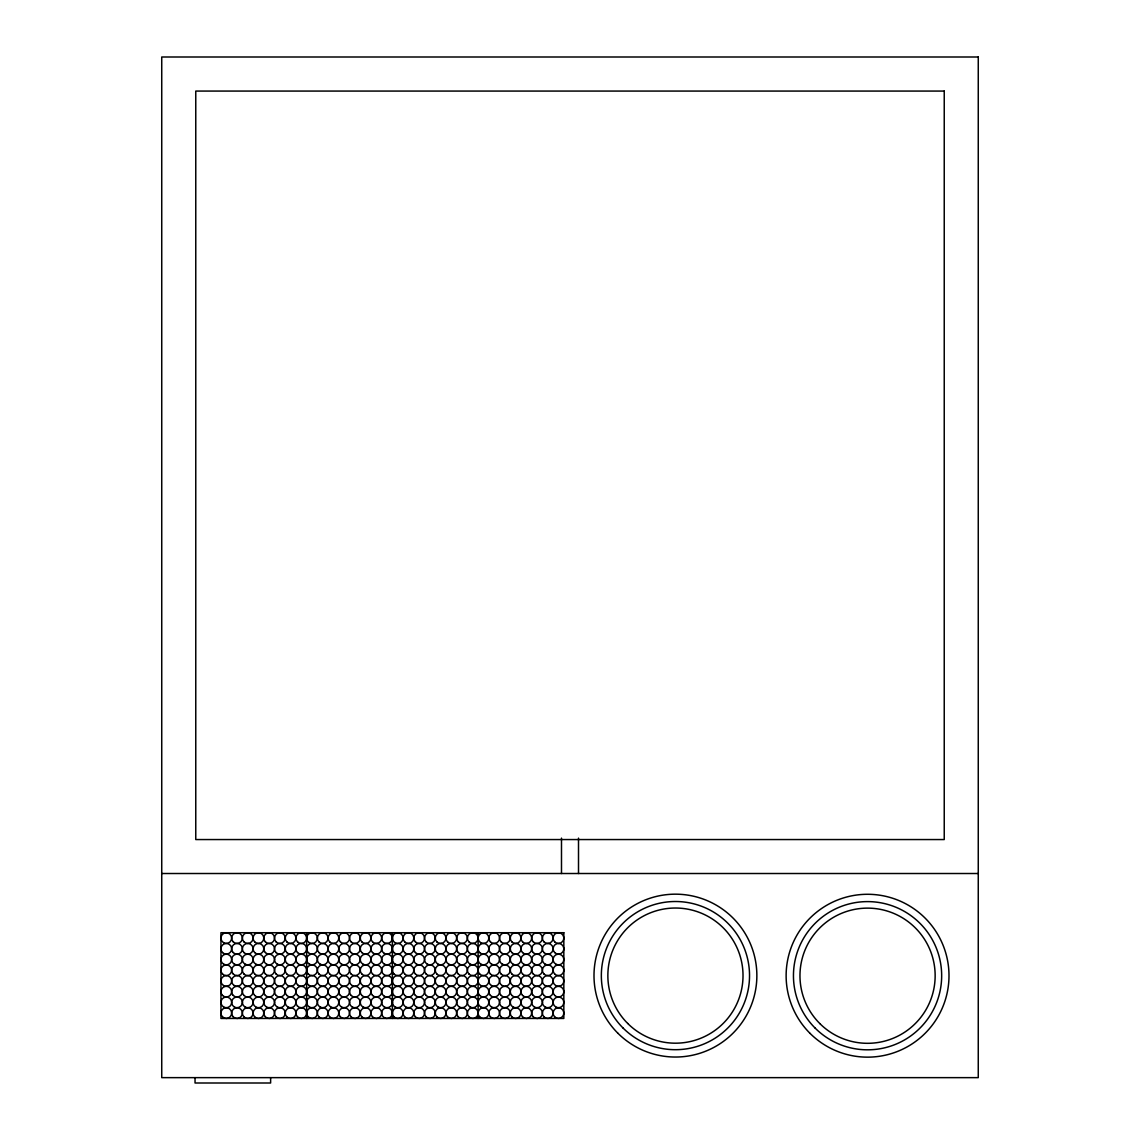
<?xml version="1.0" encoding="UTF-8"?>
<svg xmlns="http://www.w3.org/2000/svg" width="1140" height="1140" viewBox="0 0 1140 1140"><rect width="100%" height="100%" fill="white"/><g stroke="black" fill="none" stroke-linecap="round" stroke-linejoin="round"><path stroke-width="1.5" d="M161.738 873.511L978.263 873.511M578.507 838.114L578.507 873.511M561.493 838.114L561.493 873.511M478.116 932.719L478.116 1018.448M392.388 932.719L392.388 1018.448M306.66 932.719L306.66 1018.448M270.622 1077.642L270.622 1083L195.04 1083L195.04 1077.642M978.263 57L161.738 57L161.738 1077.642L978.263 1077.642L978.263 57M944.234 91.072L195.767 91.072L195.767 839.553L944.234 839.553L944.234 91.072M563.83 932.719L220.946 932.719L220.946 1018.448L563.83 1018.448L563.83 932.719M468.968 1016.88A5.358 5.358 0 0 0 477.931 1014.472A5.358 5.358 0 0 0 471.361 1007.917A5.358 5.358 0 0 0 468.968 1016.88M479.684 1016.88A5.358 5.358 0 0 0 488.647 1014.472A5.358 5.358 0 0 0 482.078 1007.917A5.358 5.358 0 0 0 479.684 1016.88M470.079 1007.005A5.358 5.358 0 0 0 478.116 1002.373A5.358 5.358 0 0 0 470.079 997.728A5.358 5.358 0 0 0 470.079 1007.005M458.251 1016.88A5.358 5.358 0 0 0 467.215 1014.472A5.358 5.358 0 0 0 460.646 1007.917A5.358 5.358 0 0 0 458.251 1016.88M447.536 1016.88A5.358 5.358 0 0 0 456.499 1014.472A5.358 5.358 0 0 0 449.93 1007.917A5.358 5.358 0 0 0 447.536 1016.88M459.363 1007.005A5.358 5.358 0 0 0 467.4 1002.373A5.358 5.358 0 0 0 459.363 997.728A5.358 5.358 0 0 0 459.363 1007.005M426.103 1016.88A5.358 5.358 0 0 0 435.067 1014.472A5.358 5.358 0 0 0 428.498 1007.917A5.358 5.358 0 0 0 426.103 1016.88M415.387 1016.88A5.358 5.358 0 0 0 424.351 1014.472A5.358 5.358 0 0 0 417.796 1007.917A5.358 5.358 0 0 0 415.387 1016.88M436.82 1016.88A5.358 5.358 0 0 0 445.783 1014.472A5.358 5.358 0 0 0 439.214 1007.917A5.358 5.358 0 0 0 436.82 1016.88M427.215 1007.005A5.358 5.358 0 0 0 435.252 1002.373A5.358 5.358 0 0 0 427.215 997.728A5.358 5.358 0 0 0 427.215 1007.005M448.647 1007.005A5.358 5.358 0 0 0 456.684 1002.373A5.358 5.358 0 0 0 448.647 997.728A5.358 5.358 0 0 0 448.647 1007.005M437.931 1007.005A5.358 5.358 0 0 0 445.968 1002.373A5.358 5.358 0 0 0 437.931 997.728A5.358 5.358 0 0 0 437.931 1007.005M480.795 1007.005A5.358 5.358 0 0 0 488.832 1002.373A5.358 5.358 0 0 0 480.795 997.728A5.358 5.358 0 0 0 480.795 1007.005M458.251 995.448A5.358 5.358 0 0 0 467.215 993.04A5.358 5.358 0 0 0 460.646 986.485A5.358 5.358 0 0 0 458.251 995.448M415.387 995.448A5.358 5.358 0 0 0 424.351 993.04A5.358 5.358 0 0 0 417.796 986.485A5.358 5.358 0 0 0 415.387 995.448M404.672 995.448A5.358 5.358 0 0 0 413.635 993.04A5.358 5.358 0 0 0 407.08 986.485A5.358 5.358 0 0 0 404.672 995.448M468.968 995.448A5.358 5.358 0 0 0 477.931 993.04A5.358 5.358 0 0 0 471.361 986.485A5.358 5.358 0 0 0 468.968 995.448M405.783 1007.005A5.358 5.358 0 0 0 413.82 1002.373A5.358 5.358 0 0 0 405.783 997.728A5.358 5.358 0 0 0 405.783 1007.005M393.955 995.448A5.358 5.358 0 0 0 402.919 993.04A5.358 5.358 0 0 0 396.364 986.485A5.358 5.358 0 0 0 393.955 995.448M405.783 985.587A5.358 5.358 0 0 0 413.82 980.942A5.358 5.358 0 0 0 405.783 976.296A5.358 5.358 0 0 0 405.783 985.587M416.499 985.587A5.358 5.358 0 0 0 424.536 980.942A5.358 5.358 0 0 0 416.499 976.296A5.358 5.358 0 0 0 416.499 985.587M416.499 1007.005A5.358 5.358 0 0 0 424.536 1002.373A5.358 5.358 0 0 0 416.499 997.728A5.358 5.358 0 0 0 416.499 1007.005M470.079 985.587A5.358 5.358 0 0 0 478.116 980.942A5.358 5.358 0 0 0 470.079 976.296A5.358 5.358 0 0 0 470.079 985.587M479.684 995.448A5.358 5.358 0 0 0 488.647 993.04A5.358 5.358 0 0 0 482.078 986.485A5.358 5.358 0 0 0 479.684 995.448M426.103 995.448A5.358 5.358 0 0 0 435.067 993.04A5.358 5.358 0 0 0 428.498 986.485A5.358 5.358 0 0 0 426.103 995.448M447.536 995.448A5.358 5.358 0 0 0 456.499 993.04A5.358 5.358 0 0 0 449.93 986.485A5.358 5.358 0 0 0 447.536 995.448M436.82 995.448A5.358 5.358 0 0 0 445.783 993.04A5.358 5.358 0 0 0 439.214 986.485A5.358 5.358 0 0 0 436.82 995.448M448.647 985.587A5.358 5.358 0 0 0 456.684 980.942A5.358 5.358 0 0 0 448.647 976.296A5.358 5.358 0 0 0 448.647 985.587M459.363 985.587A5.358 5.358 0 0 0 467.4 980.942A5.358 5.358 0 0 0 459.363 976.296A5.358 5.358 0 0 0 459.363 985.587M395.067 1007.005A5.358 5.358 0 0 0 403.104 1002.373A5.358 5.358 0 0 0 395.067 997.728A5.358 5.358 0 0 0 395.067 1007.005M384.351 996.303A5.358 5.358 0 0 0 392.388 991.658A5.358 5.358 0 0 0 384.351 987.012A5.358 5.358 0 0 0 384.351 996.303M395.067 985.587A5.358 5.358 0 0 0 403.104 980.942A5.358 5.358 0 0 0 395.067 976.296A5.358 5.358 0 0 0 395.067 985.587M470.079 964.155A5.358 5.358 0 0 0 478.116 959.51A5.358 5.358 0 0 0 470.079 954.864A5.358 5.358 0 0 0 470.079 964.155M468.968 974.016A5.358 5.358 0 0 0 477.931 971.608A5.358 5.358 0 0 0 471.361 965.053A5.358 5.358 0 0 0 468.968 974.016M416.499 964.155A5.358 5.358 0 0 0 424.536 959.51A5.358 5.358 0 0 0 416.499 954.864A5.358 5.358 0 0 0 416.499 964.155M395.067 964.155A5.358 5.358 0 0 0 403.104 959.51A5.358 5.358 0 0 0 395.067 954.864A5.358 5.358 0 0 0 395.067 964.155M405.783 964.155A5.358 5.358 0 0 0 413.82 959.51A5.358 5.358 0 0 0 405.783 954.864A5.358 5.358 0 0 0 405.783 964.155M393.955 974.016A5.358 5.358 0 0 0 402.919 971.608A5.358 5.358 0 0 0 396.364 965.053A5.358 5.358 0 0 0 393.955 974.016M384.351 964.155A5.358 5.358 0 0 0 392.388 959.51A5.358 5.358 0 0 0 384.351 954.864A5.358 5.358 0 0 0 384.351 964.155M393.955 952.584A5.358 5.358 0 0 0 402.919 950.176A5.358 5.358 0 0 0 396.364 943.621A5.358 5.358 0 0 0 393.955 952.584M458.251 974.016A5.358 5.358 0 0 0 467.215 971.608A5.358 5.358 0 0 0 460.646 965.053A5.358 5.358 0 0 0 458.251 974.016M459.363 964.155A5.358 5.358 0 0 0 467.4 959.51A5.358 5.358 0 0 0 459.363 954.864A5.358 5.358 0 0 0 459.363 964.155M415.387 974.016A5.358 5.358 0 0 0 424.351 971.608A5.358 5.358 0 0 0 417.796 965.053A5.358 5.358 0 0 0 415.387 974.016M426.103 974.016A5.358 5.358 0 0 0 435.067 971.608A5.358 5.358 0 0 0 428.498 965.053A5.358 5.358 0 0 0 426.103 974.016M427.215 985.587A5.358 5.358 0 0 0 435.252 980.942A5.358 5.358 0 0 0 427.215 976.296A5.358 5.358 0 0 0 427.215 985.587M384.351 985.587A5.358 5.358 0 0 0 392.388 980.942A5.358 5.358 0 0 0 384.351 976.296A5.358 5.358 0 0 0 384.351 985.587M384.351 974.871A5.358 5.358 0 0 0 392.388 970.226A5.358 5.358 0 0 0 384.351 965.58A5.358 5.358 0 0 0 384.351 974.871M436.82 974.016A5.358 5.358 0 0 0 445.783 971.608A5.358 5.358 0 0 0 439.214 965.053A5.358 5.358 0 0 0 436.82 974.016M437.931 985.587A5.358 5.358 0 0 0 445.968 980.942A5.358 5.358 0 0 0 437.931 976.296A5.358 5.358 0 0 0 437.931 985.587M480.795 964.155A5.358 5.358 0 0 0 488.832 959.51A5.358 5.358 0 0 0 480.795 954.864A5.358 5.358 0 0 0 480.795 964.155M404.672 952.584A5.358 5.358 0 0 0 413.635 950.176A5.358 5.358 0 0 0 407.08 943.621A5.358 5.358 0 0 0 404.672 952.584M404.672 974.016A5.358 5.358 0 0 0 413.635 971.608A5.358 5.358 0 0 0 407.08 965.053A5.358 5.358 0 0 0 404.672 974.016M415.387 952.584A5.358 5.358 0 0 0 424.351 950.176A5.358 5.358 0 0 0 417.796 943.621A5.358 5.358 0 0 0 415.387 952.584M458.251 952.584A5.358 5.358 0 0 0 467.215 950.176A5.358 5.358 0 0 0 460.646 943.621A5.358 5.358 0 0 0 458.251 952.584M468.968 952.584A5.358 5.358 0 0 0 477.931 950.176A5.358 5.358 0 0 0 471.361 943.621A5.358 5.358 0 0 0 468.968 952.584M447.536 974.016A5.358 5.358 0 0 0 456.499 971.608A5.358 5.358 0 0 0 449.93 965.053A5.358 5.358 0 0 0 447.536 974.016M437.931 964.155A5.358 5.358 0 0 0 445.968 959.51A5.358 5.358 0 0 0 437.931 954.864A5.358 5.358 0 0 0 437.931 964.155M384.351 1007.005A5.358 5.358 0 0 0 392.388 1002.373A5.358 5.358 0 0 0 384.351 997.728A5.358 5.358 0 0 0 384.351 1007.005M480.795 985.587A5.358 5.358 0 0 0 488.832 980.942A5.358 5.358 0 0 0 480.795 976.296A5.358 5.358 0 0 0 480.795 985.587M393.955 1016.88A5.358 5.358 0 0 0 402.919 1014.472A5.358 5.358 0 0 0 396.364 1007.917A5.358 5.358 0 0 0 393.955 1016.88M384.351 1017.721A5.358 5.358 0 0 0 392.388 1013.09A5.358 5.358 0 0 0 384.351 1008.444A5.358 5.358 0 0 0 384.351 1017.721M404.672 1016.88A5.358 5.358 0 0 0 413.635 1014.472A5.358 5.358 0 0 0 407.08 1007.917A5.358 5.358 0 0 0 404.672 1016.88M468.968 941.868A5.358 5.358 0 0 0 477.931 939.46A5.358 5.358 0 0 0 471.361 932.905A5.358 5.358 0 0 0 468.968 941.868M480.795 942.723A5.358 5.358 0 0 0 488.832 938.077A5.358 5.358 0 0 0 480.795 933.446A5.358 5.358 0 0 0 480.795 942.723M479.684 974.016A5.358 5.358 0 0 0 488.647 971.608A5.358 5.358 0 0 0 482.078 965.053A5.358 5.358 0 0 0 479.684 974.016M447.536 952.584A5.358 5.358 0 0 0 456.499 950.176A5.358 5.358 0 0 0 449.93 943.621A5.358 5.358 0 0 0 447.536 952.584M436.82 952.584A5.358 5.358 0 0 0 445.783 950.176A5.358 5.358 0 0 0 439.214 943.621A5.358 5.358 0 0 0 436.82 952.584M458.251 941.868A5.358 5.358 0 0 0 467.215 939.46A5.358 5.358 0 0 0 460.646 932.905A5.358 5.358 0 0 0 458.251 941.868M426.103 952.584A5.358 5.358 0 0 0 435.067 950.176A5.358 5.358 0 0 0 428.498 943.621A5.358 5.358 0 0 0 426.103 952.584M447.536 941.868A5.358 5.358 0 0 0 456.499 939.46A5.358 5.358 0 0 0 449.93 932.905A5.358 5.358 0 0 0 447.536 941.868M448.647 964.155A5.358 5.358 0 0 0 456.684 959.51A5.358 5.358 0 0 0 448.647 954.864A5.358 5.358 0 0 0 448.647 964.155M436.82 941.868A5.358 5.358 0 0 0 445.783 939.46A5.358 5.358 0 0 0 439.214 932.905A5.358 5.358 0 0 0 436.82 941.868M427.215 964.155A5.358 5.358 0 0 0 435.252 959.51A5.358 5.358 0 0 0 427.215 954.864A5.358 5.358 0 0 0 427.215 964.155M384.351 953.439A5.358 5.358 0 0 0 392.388 948.794A5.358 5.358 0 0 0 384.351 944.148A5.358 5.358 0 0 0 384.351 953.439M395.067 942.723A5.358 5.358 0 0 0 403.104 938.077A5.358 5.358 0 0 0 395.067 933.446A5.358 5.358 0 0 0 395.067 942.723M404.672 941.868A5.358 5.358 0 0 0 413.635 939.46A5.358 5.358 0 0 0 407.08 932.905A5.358 5.358 0 0 0 404.672 941.868M479.684 952.584A5.358 5.358 0 0 0 488.647 950.176A5.358 5.358 0 0 0 482.078 943.621A5.358 5.358 0 0 0 479.684 952.584M415.387 941.868A5.358 5.358 0 0 0 424.351 939.46A5.358 5.358 0 0 0 417.796 932.905A5.358 5.358 0 0 0 415.387 941.868M426.103 941.868A5.358 5.358 0 0 0 435.067 939.46A5.358 5.358 0 0 0 428.498 932.905A5.358 5.358 0 0 0 426.103 941.868M384.351 942.723A5.358 5.358 0 0 0 392.388 938.077A5.358 5.358 0 0 0 384.351 933.446A5.358 5.358 0 0 0 384.351 942.723M297.512 1016.88A5.358 5.358 0 0 0 306.475 1014.472A5.358 5.358 0 0 0 299.92 1007.917A5.358 5.358 0 0 0 297.512 1016.88M308.228 1016.88A5.358 5.358 0 0 0 317.191 1014.472A5.358 5.358 0 0 0 310.636 1007.917A5.358 5.358 0 0 0 308.228 1016.88M297.512 1006.164A5.358 5.358 0 0 0 306.475 1003.756A5.358 5.358 0 0 0 299.92 997.201A5.358 5.358 0 0 0 297.512 1006.164M286.796 1016.88A5.358 5.358 0 0 0 295.759 1014.472A5.358 5.358 0 0 0 289.204 1007.917A5.358 5.358 0 0 0 286.796 1016.88M276.079 1016.88A5.358 5.358 0 0 0 285.057 1014.472A5.358 5.358 0 0 0 278.488 1007.917A5.358 5.358 0 0 0 276.079 1016.88M287.907 1007.005A5.358 5.358 0 0 0 295.944 1002.373A5.358 5.358 0 0 0 287.907 997.728A5.358 5.358 0 0 0 287.907 1007.005M254.662 1016.88A5.358 5.358 0 0 0 263.625 1014.472A5.358 5.358 0 0 0 257.056 1007.917A5.358 5.358 0 0 0 254.662 1016.88M243.946 1016.88A5.358 5.358 0 0 0 252.909 1014.472A5.358 5.358 0 0 0 246.34 1007.917A5.358 5.358 0 0 0 243.946 1016.88M265.378 1016.88A5.358 5.358 0 0 0 274.341 1014.472A5.358 5.358 0 0 0 267.772 1007.917A5.358 5.358 0 0 0 265.378 1016.88M255.759 1007.005A5.358 5.358 0 0 0 263.796 1002.373A5.358 5.358 0 0 0 255.759 997.728A5.358 5.358 0 0 0 255.759 1007.005M277.191 1007.005A5.358 5.358 0 0 0 285.228 1002.373A5.358 5.358 0 0 0 277.191 997.728A5.358 5.358 0 0 0 277.191 1007.005M266.475 1007.005A5.358 5.358 0 0 0 274.512 1002.373A5.358 5.358 0 0 0 266.475 997.728A5.358 5.358 0 0 0 266.475 1007.005M309.339 1007.005A5.358 5.358 0 0 0 317.376 1002.373A5.358 5.358 0 0 0 309.339 997.728A5.358 5.358 0 0 0 309.339 1007.005M286.796 995.448A5.358 5.358 0 0 0 295.759 993.04A5.358 5.358 0 0 0 289.204 986.485A5.358 5.358 0 0 0 286.796 995.448M243.946 995.448A5.358 5.358 0 0 0 252.909 993.04A5.358 5.358 0 0 0 246.34 986.485A5.358 5.358 0 0 0 243.946 995.448M233.23 995.448A5.358 5.358 0 0 0 242.193 993.04A5.358 5.358 0 0 0 235.624 986.485A5.358 5.358 0 0 0 233.23 995.448M297.512 995.448A5.358 5.358 0 0 0 306.475 993.04A5.358 5.358 0 0 0 299.92 986.485A5.358 5.358 0 0 0 297.512 995.448M234.341 1007.005A5.358 5.358 0 0 0 242.378 1002.373A5.358 5.358 0 0 0 234.341 997.728A5.358 5.358 0 0 0 234.341 1007.005M222.514 995.448A5.358 5.358 0 0 0 231.477 993.04A5.358 5.358 0 0 0 224.908 986.485A5.358 5.358 0 0 0 222.514 995.448M234.341 985.587A5.358 5.358 0 0 0 242.378 980.942A5.358 5.358 0 0 0 234.341 976.296A5.358 5.358 0 0 0 234.341 985.587M245.043 985.587A5.358 5.358 0 0 0 253.08 980.942A5.358 5.358 0 0 0 245.043 976.296A5.358 5.358 0 0 0 245.043 985.587M245.043 1007.005A5.358 5.358 0 0 0 253.08 1002.373A5.358 5.358 0 0 0 245.043 997.728A5.358 5.358 0 0 0 245.043 1007.005M297.512 984.732A5.358 5.358 0 0 0 306.475 982.324A5.358 5.358 0 0 0 299.92 975.769A5.358 5.358 0 0 0 297.512 984.732M308.228 995.448A5.358 5.358 0 0 0 317.191 993.04A5.358 5.358 0 0 0 310.636 986.485A5.358 5.358 0 0 0 308.228 995.448M254.662 995.448A5.358 5.358 0 0 0 263.625 993.04A5.358 5.358 0 0 0 257.056 986.485A5.358 5.358 0 0 0 254.662 995.448M276.079 995.448A5.358 5.358 0 0 0 285.057 993.04A5.358 5.358 0 0 0 278.488 986.485A5.358 5.358 0 0 0 276.079 995.448M265.378 995.448A5.358 5.358 0 0 0 274.341 993.04A5.358 5.358 0 0 0 267.772 986.485A5.358 5.358 0 0 0 265.378 995.448M277.191 985.587A5.358 5.358 0 0 0 285.228 980.942A5.358 5.358 0 0 0 277.191 976.296A5.358 5.358 0 0 0 277.191 985.587M287.907 985.587A5.358 5.358 0 0 0 295.944 980.942A5.358 5.358 0 0 0 287.907 976.296A5.358 5.358 0 0 0 287.907 985.587M223.625 1007.005A5.358 5.358 0 0 0 231.662 1002.373A5.358 5.358 0 0 0 223.625 997.728A5.358 5.358 0 0 0 223.625 1007.005M223.625 985.587A5.358 5.358 0 0 0 231.662 980.942A5.358 5.358 0 0 0 223.625 976.296A5.358 5.358 0 0 0 223.625 985.587M297.512 963.3A5.358 5.358 0 0 0 306.475 960.892A5.358 5.358 0 0 0 299.92 954.337A5.358 5.358 0 0 0 297.512 963.3M297.512 974.016A5.358 5.358 0 0 0 306.475 971.608A5.358 5.358 0 0 0 299.92 965.053A5.358 5.358 0 0 0 297.512 974.016M245.043 964.155A5.358 5.358 0 0 0 253.08 959.51A5.358 5.358 0 0 0 245.043 954.864A5.358 5.358 0 0 0 245.043 964.155M223.625 964.155A5.358 5.358 0 0 0 231.662 959.51A5.358 5.358 0 0 0 223.625 954.864A5.358 5.358 0 0 0 223.625 964.155M234.341 964.155A5.358 5.358 0 0 0 242.378 959.51A5.358 5.358 0 0 0 234.341 954.864A5.358 5.358 0 0 0 234.341 964.155M222.514 974.016A5.358 5.358 0 0 0 231.477 971.608A5.358 5.358 0 0 0 224.908 965.053A5.358 5.358 0 0 0 222.514 974.016M222.514 952.584A5.358 5.358 0 0 0 231.477 950.176A5.358 5.358 0 0 0 224.908 943.621A5.358 5.358 0 0 0 222.514 952.584M286.796 974.016A5.358 5.358 0 0 0 295.759 971.608A5.358 5.358 0 0 0 289.204 965.053A5.358 5.358 0 0 0 286.796 974.016M286.796 963.3A5.358 5.358 0 0 0 295.759 960.892A5.358 5.358 0 0 0 289.204 954.337A5.358 5.358 0 0 0 286.796 963.3M243.946 974.016A5.358 5.358 0 0 0 252.909 971.608A5.358 5.358 0 0 0 246.34 965.053A5.358 5.358 0 0 0 243.946 974.016M254.662 974.016A5.358 5.358 0 0 0 263.625 971.608A5.358 5.358 0 0 0 257.056 965.053A5.358 5.358 0 0 0 254.662 974.016M255.759 985.587A5.358 5.358 0 0 0 263.796 980.942A5.358 5.358 0 0 0 255.759 976.296A5.358 5.358 0 0 0 255.759 985.587M265.378 974.016A5.358 5.358 0 0 0 274.341 971.608A5.358 5.358 0 0 0 267.772 965.053A5.358 5.358 0 0 0 265.378 974.016M266.475 985.587A5.358 5.358 0 0 0 274.512 980.942A5.358 5.358 0 0 0 266.475 976.296A5.358 5.358 0 0 0 266.475 985.587M309.339 964.155A5.358 5.358 0 0 0 317.376 959.51A5.358 5.358 0 0 0 309.339 954.864A5.358 5.358 0 0 0 309.339 964.155M233.23 952.584A5.358 5.358 0 0 0 242.193 950.176A5.358 5.358 0 0 0 235.624 943.621A5.358 5.358 0 0 0 233.23 952.584M233.23 974.016A5.358 5.358 0 0 0 242.193 971.608A5.358 5.358 0 0 0 235.624 965.053A5.358 5.358 0 0 0 233.23 974.016M243.946 952.584A5.358 5.358 0 0 0 252.909 950.176A5.358 5.358 0 0 0 246.34 943.621A5.358 5.358 0 0 0 243.946 952.584M286.796 952.584A5.358 5.358 0 0 0 295.759 950.176A5.358 5.358 0 0 0 289.204 943.621A5.358 5.358 0 0 0 286.796 952.584M297.512 952.584A5.358 5.358 0 0 0 306.475 950.176A5.358 5.358 0 0 0 299.92 943.621A5.358 5.358 0 0 0 297.512 952.584M276.079 974.016A5.358 5.358 0 0 0 285.057 971.608A5.358 5.358 0 0 0 278.488 965.053A5.358 5.358 0 0 0 276.079 974.016M266.475 964.155A5.358 5.358 0 0 0 274.512 959.51A5.358 5.358 0 0 0 266.475 954.864A5.358 5.358 0 0 0 266.475 964.155M309.339 985.587A5.358 5.358 0 0 0 317.376 980.942A5.358 5.358 0 0 0 309.339 976.296A5.358 5.358 0 0 0 309.339 985.587M222.514 1016.88A5.358 5.358 0 0 0 231.477 1014.472A5.358 5.358 0 0 0 224.908 1007.917A5.358 5.358 0 0 0 222.514 1016.88M233.23 1016.88A5.358 5.358 0 0 0 242.193 1014.472A5.358 5.358 0 0 0 235.624 1007.917A5.358 5.358 0 0 0 233.23 1016.88M297.512 941.868A5.358 5.358 0 0 0 306.475 939.46A5.358 5.358 0 0 0 299.92 932.905A5.358 5.358 0 0 0 297.512 941.868M309.339 942.723A5.358 5.358 0 0 0 317.376 938.077A5.358 5.358 0 0 0 309.339 933.446A5.358 5.358 0 0 0 309.339 942.723M308.228 974.016A5.358 5.358 0 0 0 317.191 971.608A5.358 5.358 0 0 0 310.636 965.053A5.358 5.358 0 0 0 308.228 974.016M276.079 952.584A5.358 5.358 0 0 0 285.057 950.176A5.358 5.358 0 0 0 278.488 943.621A5.358 5.358 0 0 0 276.079 952.584M265.378 952.584A5.358 5.358 0 0 0 274.341 950.176A5.358 5.358 0 0 0 267.772 943.621A5.358 5.358 0 0 0 265.378 952.584M286.796 941.868A5.358 5.358 0 0 0 295.759 939.46A5.358 5.358 0 0 0 289.204 932.905A5.358 5.358 0 0 0 286.796 941.868M254.662 952.584A5.358 5.358 0 0 0 263.625 950.176A5.358 5.358 0 0 0 257.056 943.621A5.358 5.358 0 0 0 254.662 952.584M276.079 941.868A5.358 5.358 0 0 0 285.057 939.46A5.358 5.358 0 0 0 278.488 932.905A5.358 5.358 0 0 0 276.079 941.868M277.191 964.155A5.358 5.358 0 0 0 285.228 959.51A5.358 5.358 0 0 0 277.191 954.864A5.358 5.358 0 0 0 277.191 964.155M265.378 941.868A5.358 5.358 0 0 0 274.341 939.46A5.358 5.358 0 0 0 267.772 932.905A5.358 5.358 0 0 0 265.378 941.868M255.759 964.155A5.358 5.358 0 0 0 263.796 959.51A5.358 5.358 0 0 0 255.759 954.864A5.358 5.358 0 0 0 255.759 964.155M223.625 942.723A5.358 5.358 0 0 0 231.662 938.077A5.358 5.358 0 0 0 223.625 933.446A5.358 5.358 0 0 0 223.625 942.723M233.23 941.868A5.358 5.358 0 0 0 242.193 939.46A5.358 5.358 0 0 0 235.624 932.905A5.358 5.358 0 0 0 233.23 941.868M308.228 952.584A5.358 5.358 0 0 0 317.191 950.176A5.358 5.358 0 0 0 310.636 943.621A5.358 5.358 0 0 0 308.228 952.584M243.946 941.868A5.358 5.358 0 0 0 252.909 939.46A5.358 5.358 0 0 0 246.34 932.905A5.358 5.358 0 0 0 243.946 941.868M254.662 941.868A5.358 5.358 0 0 0 263.625 939.46A5.358 5.358 0 0 0 257.056 932.905A5.358 5.358 0 0 0 254.662 941.868M554.681 1016.88A5.358 5.358 0 0 0 563.644 1014.472A5.358 5.358 0 0 0 557.09 1007.917A5.358 5.358 0 0 0 554.681 1016.88M555.793 1007.005A5.358 5.358 0 0 0 563.83 1002.373A5.358 5.358 0 0 0 555.793 997.728A5.358 5.358 0 0 0 555.793 1007.005M543.965 1016.88A5.358 5.358 0 0 0 552.928 1014.472A5.358 5.358 0 0 0 546.374 1007.917A5.358 5.358 0 0 0 543.965 1016.88M533.249 1016.88A5.358 5.358 0 0 0 542.227 1014.472A5.358 5.358 0 0 0 535.658 1007.917A5.358 5.358 0 0 0 533.249 1016.88M545.077 1007.005A5.358 5.358 0 0 0 553.114 1002.373A5.358 5.358 0 0 0 545.077 997.728A5.358 5.358 0 0 0 545.077 1007.005M511.832 1016.88A5.358 5.358 0 0 0 520.795 1014.472A5.358 5.358 0 0 0 514.226 1007.917A5.358 5.358 0 0 0 511.832 1016.88M501.116 1016.88A5.358 5.358 0 0 0 510.079 1014.472A5.358 5.358 0 0 0 503.51 1007.917A5.358 5.358 0 0 0 501.116 1016.88M522.548 1016.88A5.358 5.358 0 0 0 531.511 1014.472A5.358 5.358 0 0 0 524.942 1007.917A5.358 5.358 0 0 0 522.548 1016.88M512.929 1007.005A5.358 5.358 0 0 0 520.966 1002.373A5.358 5.358 0 0 0 512.929 997.728A5.358 5.358 0 0 0 512.929 1007.005M534.361 1007.005A5.358 5.358 0 0 0 542.398 1002.373A5.358 5.358 0 0 0 534.361 997.728A5.358 5.358 0 0 0 534.361 1007.005M523.645 1007.005A5.358 5.358 0 0 0 531.682 1002.373A5.358 5.358 0 0 0 523.645 997.728A5.358 5.358 0 0 0 523.645 1007.005M543.965 995.448A5.358 5.358 0 0 0 552.928 993.04A5.358 5.358 0 0 0 546.374 986.485A5.358 5.358 0 0 0 543.965 995.448M501.116 995.448A5.358 5.358 0 0 0 510.079 993.04A5.358 5.358 0 0 0 503.51 986.485A5.358 5.358 0 0 0 501.116 995.448M490.399 995.448A5.358 5.358 0 0 0 499.363 993.04A5.358 5.358 0 0 0 492.793 986.485A5.358 5.358 0 0 0 490.399 995.448M554.681 995.448A5.358 5.358 0 0 0 563.644 993.04A5.358 5.358 0 0 0 557.09 986.485A5.358 5.358 0 0 0 554.681 995.448M491.511 1007.005A5.358 5.358 0 0 0 499.534 1002.373A5.358 5.358 0 0 0 491.511 997.728A5.358 5.358 0 0 0 491.511 1007.005M491.511 985.587A5.358 5.358 0 0 0 499.534 980.942A5.358 5.358 0 0 0 491.511 976.296A5.358 5.358 0 0 0 491.511 985.587M502.213 985.587A5.358 5.358 0 0 0 510.25 980.942A5.358 5.358 0 0 0 502.213 976.296A5.358 5.358 0 0 0 502.213 985.587M502.213 1007.005A5.358 5.358 0 0 0 510.25 1002.373A5.358 5.358 0 0 0 502.213 997.728A5.358 5.358 0 0 0 502.213 1007.005M555.793 985.587A5.358 5.358 0 0 0 563.83 980.942A5.358 5.358 0 0 0 555.793 976.296A5.358 5.358 0 0 0 555.793 985.587M511.832 995.448A5.358 5.358 0 0 0 520.795 993.04A5.358 5.358 0 0 0 514.226 986.485A5.358 5.358 0 0 0 511.832 995.448M533.249 995.448A5.358 5.358 0 0 0 542.227 993.04A5.358 5.358 0 0 0 535.658 986.485A5.358 5.358 0 0 0 533.249 995.448M522.548 995.448A5.358 5.358 0 0 0 531.511 993.04A5.358 5.358 0 0 0 524.942 986.485A5.358 5.358 0 0 0 522.548 995.448M534.361 985.587A5.358 5.358 0 0 0 542.398 980.942A5.358 5.358 0 0 0 534.361 976.296A5.358 5.358 0 0 0 534.361 985.587M545.077 985.587A5.358 5.358 0 0 0 553.114 980.942A5.358 5.358 0 0 0 545.077 976.296A5.358 5.358 0 0 0 545.077 985.587M555.793 964.155A5.358 5.358 0 0 0 563.83 959.51A5.358 5.358 0 0 0 555.793 954.864A5.358 5.358 0 0 0 555.793 964.155M554.681 974.016A5.358 5.358 0 0 0 563.644 971.608A5.358 5.358 0 0 0 557.09 965.053A5.358 5.358 0 0 0 554.681 974.016M502.213 964.155A5.358 5.358 0 0 0 510.25 959.51A5.358 5.358 0 0 0 502.213 954.864A5.358 5.358 0 0 0 502.213 964.155M491.511 964.155A5.358 5.358 0 0 0 499.534 959.51A5.358 5.358 0 0 0 491.511 954.864A5.358 5.358 0 0 0 491.511 964.155M543.965 974.016A5.358 5.358 0 0 0 552.928 971.608A5.358 5.358 0 0 0 546.374 965.053A5.358 5.358 0 0 0 543.965 974.016M545.077 964.155A5.358 5.358 0 0 0 553.114 959.51A5.358 5.358 0 0 0 545.077 954.864A5.358 5.358 0 0 0 545.077 964.155M501.116 974.016A5.358 5.358 0 0 0 510.079 971.608A5.358 5.358 0 0 0 503.51 965.053A5.358 5.358 0 0 0 501.116 974.016M511.832 974.016A5.358 5.358 0 0 0 520.795 971.608A5.358 5.358 0 0 0 514.226 965.053A5.358 5.358 0 0 0 511.832 974.016M512.929 985.587A5.358 5.358 0 0 0 520.966 980.942A5.358 5.358 0 0 0 512.929 976.296A5.358 5.358 0 0 0 512.929 985.587M522.548 974.016A5.358 5.358 0 0 0 531.511 971.608A5.358 5.358 0 0 0 524.942 965.053A5.358 5.358 0 0 0 522.548 974.016M523.645 985.587A5.358 5.358 0 0 0 531.682 980.942A5.358 5.358 0 0 0 523.645 976.296A5.358 5.358 0 0 0 523.645 985.587M490.399 952.584A5.358 5.358 0 0 0 499.363 950.176A5.358 5.358 0 0 0 492.793 943.621A5.358 5.358 0 0 0 490.399 952.584M490.399 974.016A5.358 5.358 0 0 0 499.363 971.608A5.358 5.358 0 0 0 492.793 965.053A5.358 5.358 0 0 0 490.399 974.016M501.116 952.584A5.358 5.358 0 0 0 510.079 950.176A5.358 5.358 0 0 0 503.51 943.621A5.358 5.358 0 0 0 501.116 952.584M543.965 952.584A5.358 5.358 0 0 0 552.928 950.176A5.358 5.358 0 0 0 546.374 943.621A5.358 5.358 0 0 0 543.965 952.584M554.681 952.584A5.358 5.358 0 0 0 563.644 950.176A5.358 5.358 0 0 0 557.09 943.621A5.358 5.358 0 0 0 554.681 952.584M533.249 974.016A5.358 5.358 0 0 0 542.227 971.608A5.358 5.358 0 0 0 535.658 965.053A5.358 5.358 0 0 0 533.249 974.016M523.645 964.155A5.358 5.358 0 0 0 531.682 959.51A5.358 5.358 0 0 0 523.645 954.864A5.358 5.358 0 0 0 523.645 964.155M490.399 1016.88A5.358 5.358 0 0 0 499.363 1014.472A5.358 5.358 0 0 0 492.793 1007.917A5.358 5.358 0 0 0 490.399 1016.88M554.681 941.868A5.358 5.358 0 0 0 563.644 939.46A5.358 5.358 0 0 0 557.09 932.905A5.358 5.358 0 0 0 554.681 941.868M533.249 952.584A5.358 5.358 0 0 0 542.227 950.176A5.358 5.358 0 0 0 535.658 943.621A5.358 5.358 0 0 0 533.249 952.584M522.548 952.584A5.358 5.358 0 0 0 531.511 950.176A5.358 5.358 0 0 0 524.942 943.621A5.358 5.358 0 0 0 522.548 952.584M543.965 941.868A5.358 5.358 0 0 0 552.928 939.46A5.358 5.358 0 0 0 546.374 932.905A5.358 5.358 0 0 0 543.965 941.868M511.832 952.584A5.358 5.358 0 0 0 520.795 950.176A5.358 5.358 0 0 0 514.226 943.621A5.358 5.358 0 0 0 511.832 952.584M533.249 941.868A5.358 5.358 0 0 0 542.227 939.46A5.358 5.358 0 0 0 535.658 932.905A5.358 5.358 0 0 0 533.249 941.868M534.361 964.155A5.358 5.358 0 0 0 542.398 959.51A5.358 5.358 0 0 0 534.361 954.864A5.358 5.358 0 0 0 534.361 964.155M522.548 941.868A5.358 5.358 0 0 0 531.511 939.46A5.358 5.358 0 0 0 524.942 932.905A5.358 5.358 0 0 0 522.548 941.868M512.929 964.155A5.358 5.358 0 0 0 520.966 959.51A5.358 5.358 0 0 0 512.929 954.864A5.358 5.358 0 0 0 512.929 964.155M490.399 941.868A5.358 5.358 0 0 0 499.363 939.46A5.358 5.358 0 0 0 492.793 932.905A5.358 5.358 0 0 0 490.399 941.868M501.116 941.868A5.358 5.358 0 0 0 510.079 939.46A5.358 5.358 0 0 0 503.51 932.905A5.358 5.358 0 0 0 501.116 941.868M511.832 941.868A5.358 5.358 0 0 0 520.795 939.46A5.358 5.358 0 0 0 514.226 932.905A5.358 5.358 0 0 0 511.832 941.868M372.524 1016.88A5.358 5.358 0 0 0 381.487 1014.472A5.358 5.358 0 0 0 374.932 1007.917A5.358 5.358 0 0 0 372.524 1016.88M361.808 1016.88A5.358 5.358 0 0 0 370.771 1014.472A5.358 5.358 0 0 0 364.216 1007.917A5.358 5.358 0 0 0 361.808 1016.88M373.635 1007.005A5.358 5.358 0 0 0 381.672 1002.373A5.358 5.358 0 0 0 373.635 997.728A5.358 5.358 0 0 0 373.635 1007.005M340.376 1016.88A5.358 5.358 0 0 0 349.339 1014.472A5.358 5.358 0 0 0 342.784 1007.917A5.358 5.358 0 0 0 340.376 1016.88M329.66 1016.88A5.358 5.358 0 0 0 338.623 1014.472A5.358 5.358 0 0 0 332.068 1007.917A5.358 5.358 0 0 0 329.66 1016.88M351.091 1016.88A5.358 5.358 0 0 0 360.055 1014.472A5.358 5.358 0 0 0 353.5 1007.917A5.358 5.358 0 0 0 351.091 1016.88M341.487 1007.005A5.358 5.358 0 0 0 349.524 1002.373A5.358 5.358 0 0 0 341.487 997.728A5.358 5.358 0 0 0 341.487 1007.005M362.919 1007.005A5.358 5.358 0 0 0 370.956 1002.373A5.358 5.358 0 0 0 362.919 997.728A5.358 5.358 0 0 0 362.919 1007.005M352.203 1007.005A5.358 5.358 0 0 0 360.24 1002.373A5.358 5.358 0 0 0 352.203 997.728A5.358 5.358 0 0 0 352.203 1007.005M372.524 995.448A5.358 5.358 0 0 0 381.487 993.04A5.358 5.358 0 0 0 374.932 986.485A5.358 5.358 0 0 0 372.524 995.448M329.66 995.448A5.358 5.358 0 0 0 338.623 993.04A5.358 5.358 0 0 0 332.068 986.485A5.358 5.358 0 0 0 329.66 995.448M318.943 995.448A5.358 5.358 0 0 0 327.907 993.04A5.358 5.358 0 0 0 321.352 986.485A5.358 5.358 0 0 0 318.943 995.448M320.055 1007.005A5.358 5.358 0 0 0 328.092 1002.373A5.358 5.358 0 0 0 320.055 997.728A5.358 5.358 0 0 0 320.055 1007.005M320.055 985.587A5.358 5.358 0 0 0 328.092 980.942A5.358 5.358 0 0 0 320.055 976.296A5.358 5.358 0 0 0 320.055 985.587M330.771 985.587A5.358 5.358 0 0 0 338.808 980.942A5.358 5.358 0 0 0 330.771 976.296A5.358 5.358 0 0 0 330.771 985.587M330.771 1007.005A5.358 5.358 0 0 0 338.808 1002.373A5.358 5.358 0 0 0 330.771 997.728A5.358 5.358 0 0 0 330.771 1007.005M340.376 995.448A5.358 5.358 0 0 0 349.339 993.04A5.358 5.358 0 0 0 342.784 986.485A5.358 5.358 0 0 0 340.376 995.448M361.808 995.448A5.358 5.358 0 0 0 370.771 993.04A5.358 5.358 0 0 0 364.216 986.485A5.358 5.358 0 0 0 361.808 995.448M351.091 995.448A5.358 5.358 0 0 0 360.055 993.04A5.358 5.358 0 0 0 353.5 986.485A5.358 5.358 0 0 0 351.091 995.448M362.919 985.587A5.358 5.358 0 0 0 370.956 980.942A5.358 5.358 0 0 0 362.919 976.296A5.358 5.358 0 0 0 362.919 985.587M373.635 985.587A5.358 5.358 0 0 0 381.672 980.942A5.358 5.358 0 0 0 373.635 976.296A5.358 5.358 0 0 0 373.635 985.587M330.771 964.155A5.358 5.358 0 0 0 338.808 959.51A5.358 5.358 0 0 0 330.771 954.864A5.358 5.358 0 0 0 330.771 964.155M320.055 964.155A5.358 5.358 0 0 0 328.092 959.51A5.358 5.358 0 0 0 320.055 954.864A5.358 5.358 0 0 0 320.055 964.155M372.524 974.016A5.358 5.358 0 0 0 381.487 971.608A5.358 5.358 0 0 0 374.932 965.053A5.358 5.358 0 0 0 372.524 974.016M373.635 964.155A5.358 5.358 0 0 0 381.672 959.51A5.358 5.358 0 0 0 373.635 954.864A5.358 5.358 0 0 0 373.635 964.155M329.66 974.016A5.358 5.358 0 0 0 338.623 971.608A5.358 5.358 0 0 0 332.068 965.053A5.358 5.358 0 0 0 329.66 974.016M340.376 974.016A5.358 5.358 0 0 0 349.339 971.608A5.358 5.358 0 0 0 342.784 965.053A5.358 5.358 0 0 0 340.376 974.016M341.487 985.587A5.358 5.358 0 0 0 349.524 980.942A5.358 5.358 0 0 0 341.487 976.296A5.358 5.358 0 0 0 341.487 985.587M351.091 974.016A5.358 5.358 0 0 0 360.055 971.608A5.358 5.358 0 0 0 353.5 965.053A5.358 5.358 0 0 0 351.091 974.016M352.203 985.587A5.358 5.358 0 0 0 360.24 980.942A5.358 5.358 0 0 0 352.203 976.296A5.358 5.358 0 0 0 352.203 985.587M318.943 952.584A5.358 5.358 0 0 0 327.907 950.176A5.358 5.358 0 0 0 321.352 943.621A5.358 5.358 0 0 0 318.943 952.584M318.943 974.016A5.358 5.358 0 0 0 327.907 971.608A5.358 5.358 0 0 0 321.352 965.053A5.358 5.358 0 0 0 318.943 974.016M329.66 952.584A5.358 5.358 0 0 0 338.623 950.176A5.358 5.358 0 0 0 332.068 943.621A5.358 5.358 0 0 0 329.66 952.584M372.524 952.584A5.358 5.358 0 0 0 381.487 950.176A5.358 5.358 0 0 0 374.932 943.621A5.358 5.358 0 0 0 372.524 952.584M361.808 974.016A5.358 5.358 0 0 0 370.771 971.608A5.358 5.358 0 0 0 364.216 965.053A5.358 5.358 0 0 0 361.808 974.016M352.203 964.155A5.358 5.358 0 0 0 360.24 959.51A5.358 5.358 0 0 0 352.203 954.864A5.358 5.358 0 0 0 352.203 964.155M318.943 1016.88A5.358 5.358 0 0 0 327.907 1014.472A5.358 5.358 0 0 0 321.352 1007.917A5.358 5.358 0 0 0 318.943 1016.88M361.808 952.584A5.358 5.358 0 0 0 370.771 950.176A5.358 5.358 0 0 0 364.216 943.621A5.358 5.358 0 0 0 361.808 952.584M351.091 952.584A5.358 5.358 0 0 0 360.055 950.176A5.358 5.358 0 0 0 353.5 943.621A5.358 5.358 0 0 0 351.091 952.584M372.524 941.868A5.358 5.358 0 0 0 381.487 939.46A5.358 5.358 0 0 0 374.932 932.905A5.358 5.358 0 0 0 372.524 941.868M340.376 952.584A5.358 5.358 0 0 0 349.339 950.176A5.358 5.358 0 0 0 342.784 943.621A5.358 5.358 0 0 0 340.376 952.584M361.808 941.868A5.358 5.358 0 0 0 370.771 939.46A5.358 5.358 0 0 0 364.216 932.905A5.358 5.358 0 0 0 361.808 941.868M362.919 964.155A5.358 5.358 0 0 0 370.956 959.51A5.358 5.358 0 0 0 362.919 954.864A5.358 5.358 0 0 0 362.919 964.155M351.091 941.868A5.358 5.358 0 0 0 360.055 939.46A5.358 5.358 0 0 0 353.5 932.905A5.358 5.358 0 0 0 351.091 941.868M341.487 964.155A5.358 5.358 0 0 0 349.524 959.51A5.358 5.358 0 0 0 341.487 954.864A5.358 5.358 0 0 0 341.487 964.155M318.943 941.868A5.358 5.358 0 0 0 327.907 939.46A5.358 5.358 0 0 0 321.352 932.905A5.358 5.358 0 0 0 318.943 941.868M329.66 941.868A5.358 5.358 0 0 0 338.623 939.46A5.358 5.358 0 0 0 332.068 932.905A5.358 5.358 0 0 0 329.66 941.868M340.376 941.868A5.358 5.358 0 0 0 349.339 939.46A5.358 5.358 0 0 0 342.784 932.905A5.358 5.358 0 0 0 340.376 941.868M810.07 1033.396A81.439 81.439 0 0 0 946.257 996.659A81.439 81.439 0 0 0 846.35 897.094A81.439 81.439 0 0 0 810.07 1033.396M815.243 1028.209A74.114 74.114 0 0 0 939.175 994.778A74.114 74.114 0 0 0 848.26 904.163A74.114 74.114 0 0 0 815.243 1028.209M819.845 1023.592A67.588 67.588 0 0 0 932.876 993.097A67.588 67.588 0 0 0 849.956 910.461A67.588 67.588 0 0 0 819.845 1023.592M617.951 1033.296A81.439 81.439 0 0 0 754.124 996.545A81.439 81.439 0 0 0 654.218 896.981A81.439 81.439 0 0 0 617.951 1033.296M623.124 1028.095A74.114 74.114 0 0 0 747.042 994.664A74.114 74.114 0 0 0 656.127 904.063A74.114 74.114 0 0 0 623.124 1028.095M627.727 1023.478A67.588 67.588 0 0 0 740.744 992.997A67.588 67.588 0 0 0 657.823 910.361A67.588 67.588 0 0 0 627.727 1023.478"/></g></svg>
